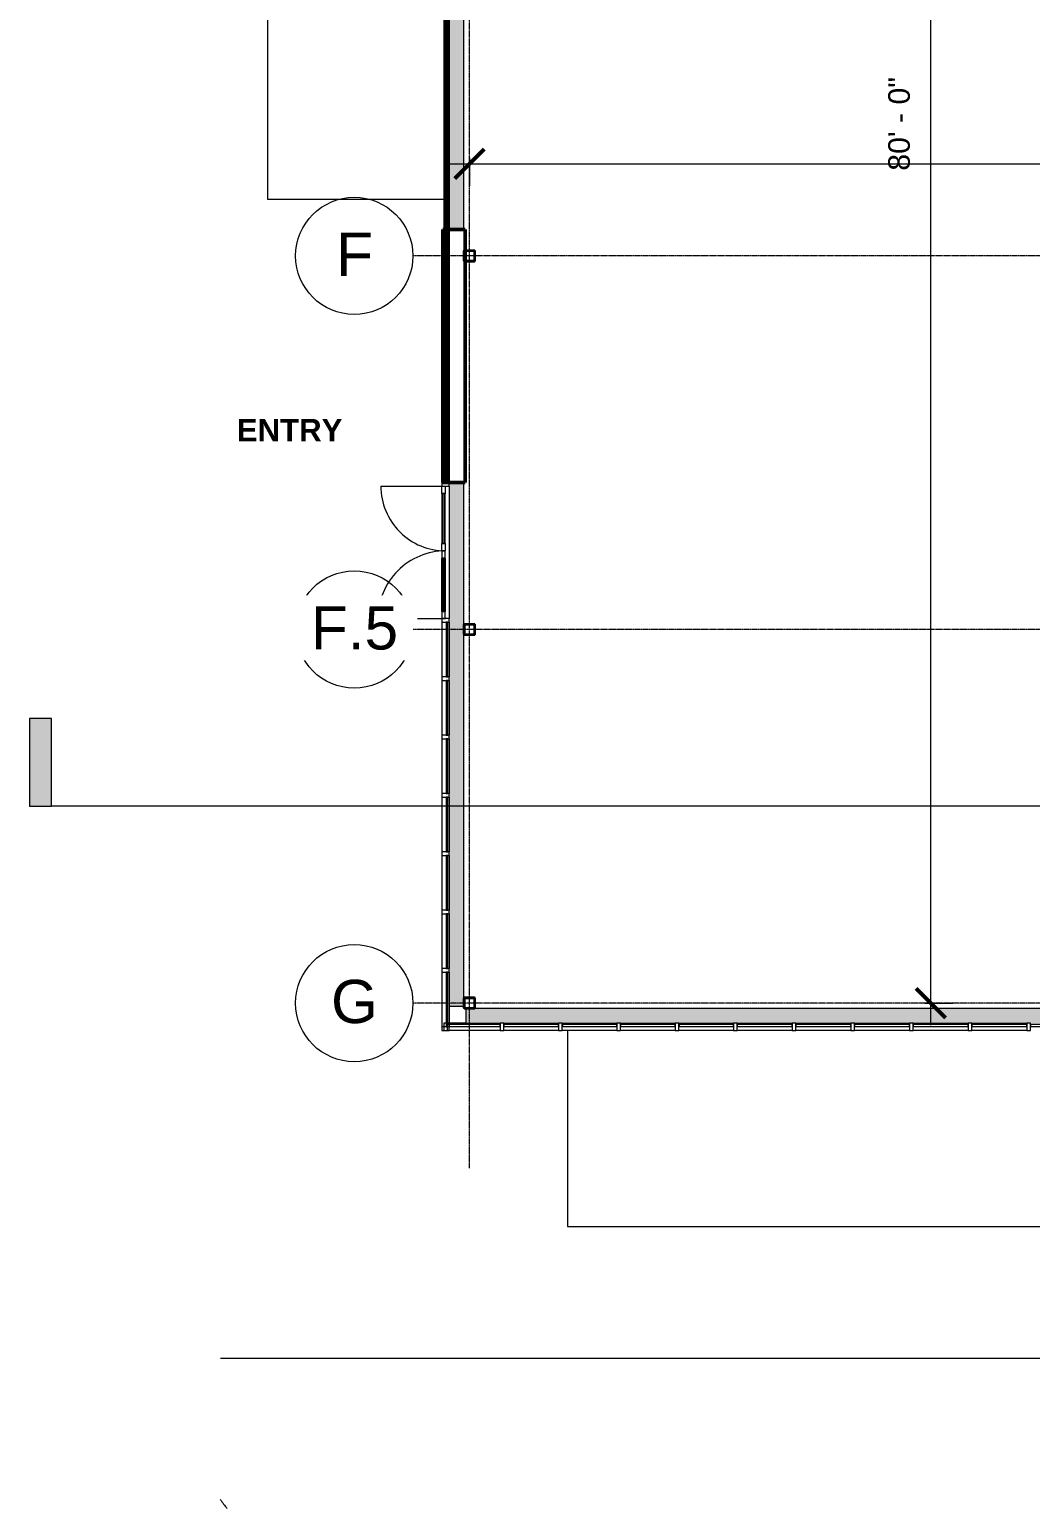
# Model space of a CAD drawing. Header units: inches. Extents: x 21836 to 26424, y -23174 to -20350.
# Drawn here: x 21836 to 22383, y -23034 to -22226 of the extents above; entities that cross this region are included whole.
import ezdxf

# ---------------------------------------------------------------- set-up
doc = ezdxf.new("R2010")
doc.units = ezdxf.units.IN
doc.header["$MEASUREMENT"] = 0
doc.linetypes.add('Grid Line 1_2_', pattern=[0.875, 0.5, -0.125, 0.125, -0.125])
for name, color, linetype, lineweight in [('A-ANNO-DIMS', 211, 'Continuous', 9), ('A-ANNO-DIMS-128', 211, 'Continuous', 9), ('A-DETL', 90, 'Continuous', 9), ('A-DOOR', 31, 'Continuous', 13), ('A-GLAZ-CURT', 52, 'Continuous', 9), ('A-GLAZ-CWMG', 51, 'Continuous', 9), ('A-WALL', 113, 'Continuous', 13), ('A-WALL-PATT', 111, 'Continuous', 50), ('C-BLDG-PADS', 91, 'Continuous', 9), ('C-TOPO', 7, 'Continuous', 9), ('G-ANNO-SYMB', 111, 'Continuous', 9), ('G-ANNO-TEXT', 231, 'Continuous', 9), ('L-SITE-WALL', 31, 'Continuous', 13), ('S-BEAM', 12, 'Continuous', 9), ('S-COLS', 52, 'Continuous', 9), ('S-GRID', 1, 'Continuous', 9), ('S-GRID-IDEN', 1, 'Continuous', 9)]:
    doc.layers.add(name, color=color, linetype=linetype, lineweight=lineweight)
doc.styles.add('Arial', font='arial.ttf', dxfattribs={"height": 23.60479})
doc.styles.add('Arial_1', font='arial.ttf', dxfattribs={"height": 11.802395})
doc.styles.add('Arial_B', font='arialbd.ttf', dxfattribs={"height": 12.177074})
doc.dimstyles.new('Linear_-_3_32__Arial_1', dxfattribs={"dimscale": 12, "dimtxt": 12, "dimasz": 1.333333, "dimexe": 1, "dimexo": 0.666667, "dimgap": 0.666667, "dimtad": 1, "dimdec": 0, "dimzin": 1, "dimdsep": 46, "dimlunit": 4, "dimtxsty": 'Arial_1', "dimblk1": 'OBLIQUE', "dimblk2": 'OBLIQUE', "dimsah": 1, "dimcen": 0.09, "dimdle": 1, "dimazin": 0, "dimtfac": 1, "dimtdec": 4, "dimtix": 1, "dimtmove": 0, "dimatfit": 3, "dimfxl": 1, "dimtvp": 1, "dimtfill": 1, "dimfrac": 2, "dimtolj": 1, "dimtzin": 0, "dimarcsym": 2})

# ---------------------------------------------------------------- blocks, each defined once
blk = doc.blocks.new('Girt_C - 8_D-707912-First Floor Plan')
at = {"layer": 'S-BEAM'}
h = blk.add_hatch(color=256, dxfattribs=at)
h.paths.add_polyline_path([(24526.39, -22761.24), (24533.16, -22761.24), (24533.16, -22761.05), (24526.39, -22761.08), (24526.39, -22761.15)], flags=0)
h.paths.add_polyline_path([(24221.27, -22761.24), (24232.39, -22761.24), (24232.39, -22761.05), (23470.39, -22761.11), (23470.39, -22761.24), (24152.15, -22761.24)], flags=0)
h.paths.add_polyline_path([(22424.25, -22761.24), (22453.2, -22761.23), (22453.2, -22761.05), (22074.52, -22761.08), (22074.52, -22761.24), (22355.13, -22761.24)], flags=0)
h = blk.add_hatch(color=256, dxfattribs=at)
h.paths.add_polyline_path([(24533.16, -22768.87), (24533.16, -22761.24), (24526.39, -22761.24), (24526.39, -22768.87)], flags=0)
h.paths.add_polyline_path([(24232.39, -22768.87), (24232.39, -22761.24), (23470.39, -22761.24), (23470.39, -22768.87), (24221.27, -22768.87)], flags=0)
h.paths.add_polyline_path([(22424.25, -22768.87), (22453.2, -22768.87), (22453.2, -22761.24), (22074.52, -22761.24), (22074.52, -22768.87), (22355.13, -22768.87)], flags=0)
h = blk.add_hatch(color=256, dxfattribs=at)
h.paths.add_polyline_path([(24526.39, -22769.05), (24533.16, -22769.03), (24533.16, -22768.87), (24526.39, -22768.87), (24526.39, -22769.03)], flags=0)
h.paths.add_polyline_path([(24221.27, -22769.05), (24232.39, -22769.03), (24232.39, -22768.87), (23470.39, -22768.91), (23470.39, -22769.05), (24152.15, -22769.05)], flags=0)
h.paths.add_polyline_path([(22451.2, -22769.05), (22453.2, -22769.02), (22453.2, -22768.87), (22074.52, -22768.87), (22074.52, -22769.05), (22424.25, -22769.05)], flags=0)
for p, q in [((22074.52, -22761.24), (22074.52, -22761.05)), ((22074.52, -22768.87), (22074.52, -22761.24)), ((22433.86, -22761.05), (22078.92, -22761.05)), ((22074.52, -22769.05), (22074.52, -22768.87)), ((22074.52, -22769.05), (22093.24, -22769.05)), ((22095.24, -22769.05), (22125.08, -22769.05)), ((22127.08, -22769.05), (22156.93, -22769.05)), ((22158.93, -22769.05), (22188.77, -22769.05)), ((22190.77, -22769.05), (22220.62, -22769.05)), ((22222.62, -22769.05), (22252.62, -22769.05)), ((22254.62, -22769.05), (22284.62, -22769.05)), ((22286.62, -22769.05), (22316.62, -22769.05)), ((22318.62, -22769.05), (22348.62, -22769.05)), ((22350.62, -22769.05), (22380.62, -22769.05))]:
    blk.add_line(p, q, dxfattribs=at)
blk = doc.blocks.new('Girt_C - 8_D-707915-First Floor Plan')
at = {"layer": 'S-BEAM'}
h = blk.add_hatch(color=256, dxfattribs=at)
h.paths.add_polyline_path([(22065.48, -22759.93), (22065.58, -22759.93), (22065.58, -22473.75), (22065.39, -22473.75), (22065.42, -22759.93)], flags=0)
h.paths.add_polyline_path([(22065.58, -22335.55), (22065.52, -22063.05), (22065.39, -22063.05), (22065.43, -22335.55), (22065.51, -22335.55)], flags=0)
h.paths.add_polyline_path([(22065.58, -21226.05), (22065.58, -21159.55), (22065.39, -21159.55), (22065.42, -21226.05), (22065.57, -21226.05)], flags=0)
h = blk.add_hatch(color=256, dxfattribs=at)
h.paths.add_polyline_path([(22073.2, -22759.93), (22073.2, -22473.75), (22065.58, -22473.75), (22065.58, -22759.93)], flags=0)
h.paths.add_polyline_path([(22073.2, -22335.55), (22073.2, -21996.55), (22067.14, -21996.55), (22067.14, -21998.55), (22066.39, -21998.55), (22066.39, -22028.55), (22067.14, -22028.55), (22067.14, -22030.55), (22066.39, -22030.55), (22066.39, -22061.05), (22067.14, -22061.05), (22067.14, -22063.05), (22065.58, -22063.05), (22065.58, -22335.55)], flags=0)
h.paths.add_polyline_path([(22073.2, -21226.05), (22073.2, -21159.55), (22065.58, -21159.55), (22065.58, -21226.05)], flags=0)
h = blk.add_hatch(color=256, dxfattribs=at)
h.paths.add_polyline_path([(22073.3, -22759.93), (22073.39, -22759.93), (22073.37, -22473.75), (22073.2, -22473.75), (22073.2, -22759.93)], flags=0)
h.paths.add_polyline_path([(22073.2, -22335.55), (22073.39, -22335.55), (22073.37, -21996.55), (22073.2, -21996.55), (22073.2, -22259.24)], flags=0)
h.paths.add_polyline_path([(22073.29, -21226.05), (22073.39, -21226.05), (22073.36, -21159.55), (22073.2, -21159.55), (22073.2, -21226.05)], flags=0)
for p, q in [((22065.39, -22063.05), (22065.39, -22335.55)), ((22073.39, -22335.55), (22073.39, -22112.59)), ((22065.39, -22475.75), (22065.39, -22548.13)), ((22073.39, -22551.52), (22073.39, -22473.75)), ((22065.39, -22550.13), (22065.39, -22579.98)), ((22073.39, -22755.52), (22073.39, -22556.59)), ((22065.39, -22581.98), (22065.39, -22611.82)), ((22065.39, -22613.82), (22065.39, -22643.67)), ((22065.39, -22645.67), (22065.39, -22675.51)), ((22065.39, -22677.51), (22065.39, -22707.36)), ((22065.39, -22709.36), (22065.39, -22739.21)), ((22065.39, -22741.21), (22065.39, -22759.93)), ((22065.58, -22759.93), (22065.39, -22759.93)), ((22073.2, -22759.93), (22065.58, -22759.93)), ((22073.39, -22759.93), (22073.2, -22759.93))]:
    blk.add_line(p, q, dxfattribs=at)
blk = doc.blocks.new('HSS-Hollow Structural Section-Column - HSS6X6X1_4-V13-First Floor Plan')
at = {"layer": 'S-COLS'}
h = blk.add_hatch(dxfattribs=at)
h.set_pattern_fill('FP_12', color=256, style=0, pattern_type=2)
h.set_pattern_definition([(225, (22076.39, -22758.053), (12.671354, -12.671354), []), (225, (22076.39, -22777.253), (12.671354, -12.671354), [])])
h.paths.add_polyline_path([(-2.28, 3), (-2.53, 3), (-2.86, 2.86), (-3, 2.53), (-3, -2.53), (-2.86, -2.86), (-2.53, -3), (2.53, -3), (2.86, -2.86), (3, -2.53), (3, 2.53), (2.86, 2.86), (2.53, 3)], flags=0)
h.paths.add_polyline_path([(-2.53, 2.77), (2.53, 2.77), (2.7, 2.7), (2.77, 2.53), (2.77, -2.53), (2.7, -2.7), (2.53, -2.77), (-2.53, -2.77), (-2.7, -2.7), (-2.77, -2.53), (-2.77, 2.53), (-2.7, 2.7)], flags=0)
at = {"layer": 'S-COLS', "lineweight": 30}
for p, q in [((-3, 2.53), (-3, -2.53)), ((-2.77, -2.53), (-2.77, 2.53)), ((2.53, 3), (-2.53, 3)), ((-2.53, 2.77), (2.53, 2.77)), ((2.77, 2.53), (2.77, -2.53)), ((3, -2.53), (3, 2.53)), ((2.53, -2.77), (-2.53, -2.77)), ((-2.53, -3), (2.53, -3))]:
    blk.add_line(p, q, dxfattribs=at)
for centre, radius, start, end in [((-2.53, 2.53), 0.466, 90, 180), ((-2.53, 2.53), 0.233, 90, 180), ((2.53, 2.53), 0.466, 360, 90), ((2.53, 2.53), 0.233, 0, 90), ((-2.53, -2.53), 0.466, 180, 270), ((-2.53, -2.53), 0.233, 180, 270), ((2.53, -2.53), 0.466, 270, 360), ((2.53, -2.53), 0.233, 270, 360)]:
    blk.add_arc(centre, radius, start, end, dxfattribs=at)
blk = doc.blocks.new('System Panel - Glazed-608302-First Floor Plan')
at = {"layer": 'A-GLAZ-CURT', "lineweight": 13}
for p, q in [((14.92, -0.25), (-14.92, -0.25)), ((-14.92, -0.25), (-14.92, -1.25)), ((-14.92, -1.25), (14.92, -1.25)), ((14.92, -1.25), (14.92, -0.25))]:
    blk.add_line(p, q, dxfattribs=at)
at = {"layer": 'A-GLAZ-CURT'}
for p, q in [((-14.92, -1.25), (-14.92, -1)), ((-14.92, -1.25), (-14.67, -1.25)), ((-14.67, -1.25), (-13.67, -1.25)), ((-13.67, -1.25), (14.92, -1.25)), ((14.92, -0.25), (-12.92, -0.25)), ((14.92, -0.25), (14.92, -1.25))]:
    blk.add_line(p, q, dxfattribs=at)
blk = doc.blocks.new('Rectangular Mullion - Rectangular Mullion 1-592303-First Floor Plan')
at = {"layer": 'A-GLAZ-CWMG', "lineweight": 20}
for p, q in [((-1, 2), (1, 2)), ((-1, -2), (-1, 2)), ((1, 2), (1, -2)), ((1, -2), (-1, -2))]:
    blk.add_line(p, q, dxfattribs=at)
blk = doc.blocks.new('Rectangular Mullion - Rectangular Mullion 1-683500-First Floor Plan')
at = {"layer": 'A-GLAZ-CWMG', "lineweight": 20}
for p, q in [((-2, 2), (0, 2)), ((-2, -2), (-2, 2)), ((0, 2), (0, -2)), ((0, -2), (-2, -2))]:
    blk.add_line(p, q, dxfattribs=at)
blk = doc.blocks.new('System Panel - Glazed-V15-First Floor Plan')
at = {"layer": 'A-GLAZ-CURT', "lineweight": 13}
for p, q in [((14.92, -0.25), (-14.92, -0.25)), ((-14.92, -0.25), (-14.92, -1.25)), ((-14.92, -1.25), (14.92, -1.25)), ((14.92, -1.25), (14.92, -0.25))]:
    blk.add_line(p, q, dxfattribs=at)
at = {"layer": 'A-GLAZ-CURT'}
for p, q in [((-14.92, -1.25), (-14.92, -0.25)), ((14.92, -0.25), (-14.92, -0.25)), ((-14.92, -1.25), (14.92, -1.25)), ((14.92, -0.25), (14.92, -1.25))]:
    blk.add_line(p, q, dxfattribs=at)
blk = doc.blocks.new('Rectangular Mullion - Rectangular Mullion 1-598805-First Floor Plan')
at = {"layer": 'A-GLAZ-CWMG'}
blk.add_line((22061.39, -22709.36), (22061.39, -22739.21), dxfattribs=at)
blk = doc.blocks.new('Rectangular Mullion - Rectangular Mullion 1-598806-First Floor Plan')
at = {"layer": 'A-GLAZ-CWMG'}
blk.add_line((22061.39, -22550.13), (22061.39, -22579.98), dxfattribs=at)
blk = doc.blocks.new('Door_Single_Storefront - one-598744-First Floor Plan')
at = {"layer": 'A-DOOR'}
for p, q in [((-18.5, 37), (-18.5, 0)), ((-14.5, 2), (-18.5, 2)), ((-18.5, 0.25), (-14.5, 0.25)), ((-14.5, 0.25), (-14.5, 2)), ((-14.5, 2), (14.5, 2)), ((14.5, 1.5), (-14.5, 1.5)), ((-14.5, 1.5), (-14.5, 0.75)), ((-14.5, 0.75), (14.5, 0.75)), ((14.5, 0.25), (-14.5, 0.25)), ((18.5, 2), (14.5, 2)), ((14.5, 2), (14.5, 0.25)), ((14.5, 0.75), (14.5, 1.5)), ((14.5, 0.25), (18.5, 0.25)), ((18.5, 0.25), (18.5, 2))]:
    blk.add_line(p, q, dxfattribs=at)
blk.add_arc((-18.5, 0), 37, 360, 90, dxfattribs=at)
blk = doc.blocks.new('Door_Single_Storefront - one-683501-First Floor Plan')
at = {"layer": 'A-DOOR'}
for p, q in [((-17.69, -35.38), (-17.69, 0)), ((-17.69, -0.25), (-13.69, -0.25)), ((-13.69, -2), (-17.69, -2)), ((-13.69, -0.25), (-13.69, -2)), ((13.69, -0.25), (-13.69, -0.25)), ((-13.69, -1.5), (-13.69, -0.75)), ((-13.69, -0.75), (13.69, -0.75)), ((13.69, -1.5), (-13.69, -1.5)), ((-13.69, -2), (13.69, -2)), ((13.69, -2), (13.69, -0.25)), ((13.69, -0.25), (17.69, -0.25)), ((13.69, -0.75), (13.69, -1.5)), ((17.69, -2), (13.69, -2)), ((17.69, -0.25), (17.69, -2))]:
    blk.add_line(p, q, dxfattribs=at)
blk.add_arc((-17.69, 0), 35.38, 270, 0, dxfattribs=at)
blk = doc.blocks.new('Rectangular Mullion - Rectangular Mullion 1-V16-First Floor Plan')
at = {"layer": 'A-GLAZ-CWMG'}
for p, q in [((22061.39, -22741.21), (22061.39, -22771.05)), ((22065.39, -22759.93), (22065.39, -22769.8)), ((22065.39, -22769.8), (22065.39, -22770.8)), ((22065.39, -22770.8), (22065.39, -22771.05))]:
    blk.add_line(p, q, dxfattribs=at)
blk = doc.blocks.new('System Panel - Glazed-685507-First Floor Plan')
at = {"layer": 'A-GLAZ-CURT', "lineweight": 13}
for p, q in [((14.42, 1.25), (-14.42, 1.25)), ((-14.42, 1.25), (-14.42, 0.25)), ((-14.42, 0.25), (14.42, 0.25)), ((14.42, 0.25), (14.42, 1.25))]:
    blk.add_line(p, q, dxfattribs=at)
at = {"layer": 'A-GLAZ-CURT'}
for p, q in [((-14.42, 0.25), (-14.42, 1.25)), ((-14.17, 1.25), (-14.42, 1.25)), ((-14.42, 0.25), (-14.17, 0.25)), ((14.42, 1.25), (-14.17, 1.25)), ((-14.17, 0.25), (14.42, 0.25)), ((14.42, 1.25), (14.42, 0.25))]:
    blk.add_line(p, q, dxfattribs=at)
blk = doc.blocks.new('System Panel - Glazed-V38-First Floor Plan')
at = {"layer": 'A-GLAZ-CURT', "lineweight": 13}
for p, q in [((14.92, 1.25), (-14.92, 1.25)), ((-14.92, 1.25), (-14.92, 0.25)), ((-14.92, 0.25), (14.92, 0.25)), ((14.92, 0.25), (14.92, 1.25))]:
    blk.add_line(p, q, dxfattribs=at)
at = {"layer": 'A-GLAZ-CURT'}
for p, q in [((-14.92, 0.25), (-14.92, 1.25)), ((14.92, 1.25), (-14.92, 1.25)), ((-14.92, 0.25), (14.92, 0.25)), ((14.92, 1.25), (14.92, 0.25))]:
    blk.add_line(p, q, dxfattribs=at)
blk = doc.blocks.new('Rectangular Mullion - Rectangular Mullion 1-677147-First Floor Plan')
at = {"layer": 'A-GLAZ-CWMG', "lineweight": 20}
for p, q in [((-1, 2), (1, 2)), ((-1, -2), (-1, 2)), ((1, 2), (1, -2)), ((1, -2), (-1, -2))]:
    blk.add_line(p, q, dxfattribs=at)
blk = doc.blocks.new('Rectangular Mullion - Rectangular Mullion 1-683952-First Floor Plan')
at = {"layer": 'A-GLAZ-CWMG'}
for p, q in [((22064.64, -22769.05), (22064.39, -22769.05)), ((22074.52, -22769.05), (22064.64, -22769.05)), ((22093.24, -22773.05), (22065.39, -22773.05))]:
    blk.add_line(p, q, dxfattribs=at)
blk = doc.blocks.new('Rectangular Mullion - Rectangular Mullion 1-V39-First Floor Plan')
at = {"layer": 'A-GLAZ-CWMG'}
blk.add_line((26279.39, -22709.36), (26279.39, -22739.21), dxfattribs=at)
blk = doc.blocks.new('System Panel - Glazed-687226-First Floor Plan')
at = {"layer": 'A-GLAZ-CURT', "lineweight": 13}
for p, q in [((15, 1.25), (-15, 1.25)), ((-15, 1.25), (-15, 0.25)), ((-15, 0.25), (15, 0.25)), ((15, 0.25), (15, 1.25))]:
    blk.add_line(p, q, dxfattribs=at)
at = {"layer": 'A-GLAZ-CURT'}
for p, q in [((-15, 0.25), (-15, 1.25)), ((15, 1.25), (-15, 1.25)), ((-15, 0.25), (15, 0.25)), ((15, 1.25), (15, 0.25))]:
    blk.add_line(p, q, dxfattribs=at)
blk = doc.blocks.new('Rectangular Mullion - Rectangular Mullion 1-687221-First Floor Plan')
at = {"layer": 'A-GLAZ-CWMG'}
blk.add_line((22252.62, -22773.05), (22222.62, -22773.05), dxfattribs=at)
blk = doc.blocks.new('Rectangular Mullion - Rectangular Mullion 1-685512-First Floor Plan')
at = {"layer": 'A-GLAZ-CWMG', "lineweight": 20}
for p, q in [((0, 2), (-2, 2)), ((-2, 2), (-2, -2)), ((0, -2), (0, 2)), ((-2, -2), (0, -2))]:
    blk.add_line(p, q, dxfattribs=at)
blk = doc.blocks.new('Rectangular Mullion - Rectangular Mullion 1-687230-First Floor Plan')
at = {"layer": 'A-GLAZ-CWMG'}
blk.add_line((22284.62, -22773.05), (22254.62, -22773.05), dxfattribs=at)
blk = doc.blocks.new('Rectangular Mullion - Rectangular Mullion 1-687225-First Floor Plan')
at = {"layer": 'A-GLAZ-CWMG', "lineweight": 20}
for p, q in [((-1, 2), (1, 2)), ((-1, -2), (-1, 2)), ((1, 2), (1, -2)), ((1, -2), (-1, -2))]:
    blk.add_line(p, q, dxfattribs=at)
blk = doc.blocks.new('Basic Wall _ arcoPlus - 547 - ___-687784-First Floor Plan')
at = {"layer": 'A-WALL'}
for p, q in [((22062.98, -22063.05), (22062.91, -22063.05)), ((22062.91, -22063.05), (22063.04, -22063.05)), ((22062.91, -22063.05), (22062.91, -22335.55)), ((22062.91, -22063.05), (22062.91, -22335.55)), ((22063.04, -22063.05), (22062.98, -22063.05)), ((22063.04, -22063.05), (22062.98, -22063.05)), ((22062.98, -22063.05), (22063.04, -22063.05)), ((22062.98, -22063.05), (22062.98, -22335.55)), ((22062.98, -22063.05), (22062.98, -22335.55)), ((22063.1, -22063.05), (22063.04, -22063.05)), ((22063.04, -22063.05), (22063.1, -22063.05)), ((22063.04, -22063.05), (22063.04, -22335.55)), ((22063.04, -22063.05), (22063.04, -22335.55)), ((22064.68, -22063.05), (22063.14, -22063.05)), ((22063.14, -22063.05), (22064.68, -22063.05)), ((22064.98, -22063.05), (22064.69, -22063.05)), ((22064.69, -22063.05), (22064.98, -22063.05)), ((22064.69, -22063.05), (22064.69, -22335.55)), ((22064.69, -22063.05), (22064.69, -22335.55)), ((22064.98, -22063.05), (22064.75, -22063.05)), ((22064.75, -22063.05), (22064.75, -22335.55)), ((22064.75, -22063.05), (22064.75, -22335.55)), ((22065.04, -22063.05), (22064.98, -22063.05)), ((22064.98, -22063.05), (22064.98, -22335.55)), ((22064.98, -22063.05), (22064.98, -22335.55)), ((22065.04, -22063.05), (22065.04, -22335.55)), ((22065.04, -22335.55), (22065.04, -22063.05))]:
    blk.add_line(p, q, dxfattribs=at)
blk = doc.blocks.new('HSS-Hollow Structural Section-Column - HSS6X6X1_4-V48-First Floor Plan')
at = {"layer": 'S-COLS'}
h = blk.add_hatch(dxfattribs=at)
h.set_pattern_fill('FP_14', color=256, style=0, pattern_type=2)
h.set_pattern_definition([(225, (22076.39, -22554.053), (12.671354, -12.671354), []), (225, (22076.39, -22573.253), (12.671354, -12.671354), [])])
h.paths.add_polyline_path([(-2.28, 3), (-2.53, 3), (-2.86, 2.86), (-3, 2.53), (-3, -2.53), (-2.86, -2.86), (-2.53, -3), (2.53, -3), (2.86, -2.86), (3, -2.53), (3, 2.53), (2.86, 2.86), (2.53, 3)], flags=0)
h.paths.add_polyline_path([(-2.53, 2.77), (2.53, 2.77), (2.7, 2.7), (2.77, 2.53), (2.77, -2.53), (2.7, -2.7), (2.53, -2.77), (-2.53, -2.77), (-2.7, -2.7), (-2.77, -2.53), (-2.77, 2.53), (-2.7, 2.7)], flags=0)
at = {"layer": 'S-COLS', "lineweight": 30}
for p, q in [((-3, 2.53), (-3, -2.53)), ((-2.77, -2.53), (-2.77, 2.53)), ((2.53, 3), (-2.53, 3)), ((-2.53, 2.77), (2.53, 2.77)), ((2.77, 2.53), (2.77, -2.53)), ((3, -2.53), (3, 2.53)), ((2.53, -2.77), (-2.53, -2.77)), ((-2.53, -3), (2.53, -3))]:
    blk.add_line(p, q, dxfattribs=at)
for centre, radius, start, end in [((-2.53, 2.53), 0.466, 90, 180), ((-2.53, 2.53), 0.233, 90, 180), ((2.53, 2.53), 0.466, 360, 90), ((2.53, 2.53), 0.233, 0, 90), ((-2.53, -2.53), 0.466, 180, 270), ((-2.53, -2.53), 0.233, 180, 270), ((2.53, -2.53), 0.466, 270, 360), ((2.53, -2.53), 0.233, 270, 360)]:
    blk.add_arc(centre, radius, start, end, dxfattribs=at)
blk = doc.blocks.new('Grid - Grid Head - Circle-14747-First Floor Plan')
at = {"layer": 'S-GRID-IDEN'}
blk.add_circle((0, 0), 0.25, dxfattribs=at)
blk = doc.blocks.new('Section - 3_32_ x 3_8_-18514-First Floor Plan')
at = {"layer": 'G-ANNO-SYMB'}
blk.add_hatch(color=256, dxfattribs=at).paths.add_polyline_path([(0, 0.375), (0, 0), (-0.09375, 0), (-0.09375, 0.375)], flags=0)
for p, q in [((0, 0.375), (-0.09375, 0.375)), ((-0.09375, 0.375), (-0.09375, 0)), ((0, 0), (0, 0.375)), ((-0.09375, 0), (0, 0))]:
    blk.add_line(p, q, dxfattribs=at)
blk = doc.blocks.new('DIMBLOCK14-First Floor Plan')
at = {"layer": 'A-ANNO-DIMS-128', "lineweight": 50}
for p, q in [((22328.3, -21798.05), (22320.3, -21790.05)), ((22328.3, -21798.05), (22336.3, -21806.05)), ((22328.3, -22758.05), (22320.3, -22750.05)), ((22328.3, -22758.05), (22336.3, -22766.05))]:
    blk.add_line(p, q, dxfattribs=at)
at = {"layer": 'A-ANNO-DIMS-128'}
for p, q in [((22328.3, -22770.05), (22328.3, -21786.05)), ((22324.98, -21798.05), (22340.3, -21798.05)), ((22328.3, -21798.05), (22324.98, -21798.05)), ((22324.98, -22758.05), (22340.3, -22758.05)), ((22328.3, -22758.05), (22324.98, -22758.05))]:
    blk.add_line(p, q, dxfattribs=at)
at = {"layer": 'A-ANNO-DIMS-128', "color": 0, "insert": (22304.99, -22303.53), "char_height": 11.802, "width": 61.1446, "attachment_point": 1, "rotation": 90, "line_spacing_factor": 0.938532, "style": 'Arial_1', "bg_fill": 3, "box_fill_scale": 1.25, "bg_fill_color": 0, "bg_fill_transparency": 0}
blk.add_mtext('80\' - 0"', dxfattribs=at)
blk = doc.blocks.new('_Oblique')
at = {"color": 0, "linetype": 'ByBlock', "lineweight": -2}
blk.add_line((-0.5, -0.5), (0.5, 0.5), dxfattribs=at)
blk = doc.blocks.new('DIMBLOCK15-First Floor Plan')
at = {"layer": 'A-ANNO-DIMS-128', "lineweight": 50}
for p, q in [((22076.39, -22299.78), (22084.39, -22291.78)), ((22787.52, -22299.78), (22795.52, -22291.78)), ((22076.39, -22299.78), (22068.39, -22307.78)), ((22787.52, -22299.78), (22779.52, -22307.78))]:
    blk.add_line(p, q, dxfattribs=at)
at = {"layer": 'A-ANNO-DIMS-128'}
for p, q in [((22787.52, -22355.99), (22787.52, -22287.78)), ((22064.39, -22299.78), (22787.52, -22299.78)), ((22076.39, -22296.46), (22076.39, -22311.78)), ((22076.39, -22299.78), (22076.39, -22296.46)), ((22787.52, -22299.78), (22787.52, -22355.99))]:
    blk.add_line(p, q, dxfattribs=at)
at = {"layer": 'A-ANNO-DIMS-128', "color": 0, "insert": (22406.48, -22276.47), "char_height": 11.802, "width": 61.1446, "attachment_point": 1, "line_spacing_factor": 0.938532, "style": 'Arial_1', "bg_fill": 3, "box_fill_scale": 1.25, "bg_fill_color": 0, "bg_fill_transparency": 0}
blk.add_mtext('59\' - 3"', dxfattribs=at)

msp = doc.modelspace()

# ---------------------------------------------------------------- hatches: boundary and pattern name
at = {"layer": 'A-WALL-PATT', "lineweight": 9}
h = msp.add_hatch(dxfattribs=at)
h.set_pattern_fill('FP_10', color=256, style=0, pattern_type=2)
h.set_pattern_definition([(0, (0, 0), (0, 16), []), (90, (0, 0), (-16, 1e-15), [])])
h.paths.add_polyline_path([(22064.64, -22473.75), (22064.64, -22335.55), (22063.64, -22335.55), (22063.64, -22473.75)], flags=0)
at = {"layer": 'C-BLDG-PADS'}
h = msp.add_hatch(color=256, dxfattribs=at)
h.paths.add_polyline_path([(24705.08, -22771.53), (24978.89, -22771.53), (24978.89, -22771.47), (24661.39, -22771.47), (24661.39, -22771.53)], flags=0)
h.paths.add_polyline_path([(24013.92, -22771.53), (24232.39, -22771.53), (24232.39, -22771.47), (23989.39, -22771.47), (23989.39, -22771.53)], flags=0)
h.paths.add_polyline_path([(23570.58, -22771.53), (23921.39, -22771.53), (23921.39, -22771.47), (23502.39, -22771.47), (23502.39, -22771.53)], flags=0)
h.paths.add_polyline_path([(24819.51, -22771.4), (24978.89, -22771.4), (24978.89, -22771.34), (24661.39, -22771.34), (24661.39, -22771.4), (24774.2, -22771.4)], flags=0)
h.paths.add_polyline_path([(23712.72, -22771.4), (23921.39, -22771.4), (23921.39, -22771.34), (23502.39, -22771.34), (23502.39, -22771.4), (23599.22, -22771.4)], flags=0)
h.paths.add_polyline_path([(24111.37, -22771.4), (24232.39, -22771.4), (24232.39, -22771.34), (23989.39, -22771.34), (23989.39, -22771.4), (24013.92, -22771.4)], flags=0)
h.paths.add_polyline_path([(24843.31, -22769.46), (24978.89, -22769.46), (24978.89, -22769.4), (24661.39, -22769.4), (24661.39, -22769.46), (24774.2, -22769.46)], flags=0)
h.paths.add_polyline_path([(23989.39, -22769.46), (24232.39, -22769.46), (24232.39, -22769.4), (23989.39, -22769.4)], flags=0)
h.paths.add_polyline_path([(23502.39, -22769.46), (23921.39, -22769.46), (23921.39, -22769.4), (23502.39, -22769.4)], flags=0)
h.paths.add_polyline_path([(25993, -22339.05), (25994.58, -22339.05), (25994.58, -22337.37), (25993.57, -22337.37), (25993.57, -22335.55), (25993, -22335.55), (25993, -22338.31)], flags=0)
h.paths.add_polyline_path([(22065.04, -22335.55), (22065.04, -22063.05), (22064.98, -22063.05), (22064.98, -22335.55)], flags=0)
h.paths.add_polyline_path([(22063.1, -22335.55), (22063.1, -22063.05), (22063.04, -22063.05), (22063.04, -22335.55), (22063.1, -22335.55)], flags=0)
h.paths.add_polyline_path([(22062.91, -22335.55), (22062.98, -22335.55), (22062.98, -22063.05), (22062.91, -22063.05), (22062.91, -22259.24)], flags=0)
h.paths.add_polyline_path([(25992.7, -22335.55), (25992.7, -22110.05), (25992.64, -22110.05), (25992.64, -22335.55)], flags=0)
h.paths.add_polyline_path([(25965.89, -21131.8), (25983.77, -21131.8), (25983.77, -21131.74), (25856, -21131.74), (25856, -21131.8)], flags=0)
h.paths.add_polyline_path([(24064.66, -21131.8), (24064.66, -21131.74), (23952.39, -21131.74), (23952.39, -21131.8)], flags=0)
h.paths.add_polyline_path([(22838.95, -21131.8), (22938.26, -21131.8), (22938.26, -21131.74), (22792.15, -21131.74), (22792.15, -21131.8), (22805.76, -21131.8)], flags=0)
h.paths.add_polyline_path([(22800.63, -21129.86), (22800.63, -21129.8), (22792.15, -21129.85), (22792.15, -21129.86)], flags=0)
h.paths.add_polyline_path([(22800.63, -21129.74), (22800.63, -21129.68), (22792.15, -21129.68), (22792.15, -21129.74)], flags=0)
h = msp.add_hatch(color=256, dxfattribs=at)
h.paths.add_polyline_path([(24973.8, -22771.47), (24978.89, -22771.47), (24978.89, -22771.4), (24661.39, -22771.4), (24661.39, -22771.47), (24843.31, -22771.47)], flags=0)
h.paths.add_polyline_path([(24013.92, -22771.47), (24232.39, -22771.47), (24232.39, -22771.4), (23989.39, -22771.4), (23989.39, -22771.47)], flags=0)
h.paths.add_polyline_path([(23921.39, -22771.47), (23921.39, -22771.4), (23502.39, -22771.4), (23502.39, -22771.47), (23875.69, -22771.47)], flags=0)
h.paths.add_polyline_path([(24978.89, -22771.34), (24978.89, -22769.77), (24661.39, -22769.77), (24661.39, -22771.34), (24973.89, -22771.34)], flags=0)
h.paths.add_polyline_path([(24152.15, -22771.34), (24232.39, -22771.34), (24232.39, -22769.77), (23989.39, -22769.77), (23989.39, -22771.34), (24013.92, -22771.34)], flags=0)
h.paths.add_polyline_path([(23562.97, -22771.34), (23921.39, -22771.34), (23921.39, -22769.77), (23502.39, -22769.8), (23502.39, -22771.34)], flags=0)
h.paths.add_polyline_path([(24973.87, -22769.76), (24978.89, -22769.76), (24978.89, -22769.46), (24661.39, -22769.46), (24661.39, -22769.76), (24843.31, -22769.76)], flags=0)
h.paths.add_polyline_path([(23515.21, -22769.76), (23921.39, -22769.76), (23921.39, -22769.46), (23502.39, -22769.46), (23502.39, -22769.76)], flags=0)
h.paths.add_polyline_path([(24013.92, -22769.76), (24232.39, -22769.76), (24232.39, -22769.46), (23989.39, -22769.46), (23989.39, -22769.76)], flags=0)
h.paths.add_polyline_path([(22062.98, -22335.55), (22063.04, -22335.55), (22063.04, -22063.05), (22062.98, -22063.05), (22062.98, -22259.24)], flags=0)
h.paths.add_polyline_path([(22064.64, -22335.55), (22064.68, -22335.55), (22064.64, -22063.05), (22063.1, -22063.05), (22063.1, -22335.55), (22063.64, -22335.55)], flags=0)
h.paths.add_polyline_path([(22064.69, -22335.55), (22064.98, -22335.55), (22064.98, -22063.05), (22064.69, -22063.05), (22064.69, -22259.24)], flags=0)
h.paths.add_polyline_path([(25992.99, -22335.55), (25992.99, -22110.05), (25992.7, -22110.05), (25992.7, -22335.55)], flags=0)
h.paths.add_polyline_path([(25993.57, -22335.55), (25993.57, -22110.05), (25993, -22110.05), (25993, -22335.55), (25993.14, -22335.55)], flags=0)
h.paths.add_polyline_path([(25965.89, -21131.74), (25983.77, -21131.74), (25983.77, -21131.45), (25856, -21131.45), (25856, -21131.74)], flags=0)
h.paths.add_polyline_path([(24064.66, -21131.74), (24064.66, -21131.45), (23952.39, -21131.45), (23952.39, -21131.74)], flags=0)
h.paths.add_polyline_path([(22938.26, -21131.74), (22938.26, -21131.45), (22792.15, -21131.45), (22792.15, -21131.74), (22908.06, -21131.74)], flags=0)
h.paths.add_polyline_path([(25983.77, -21131.44), (25983.77, -21131.27), (25993.57, -21131.27), (25993.57, -21129.86), (25856, -21129.86), (25856, -21131.44), (25965.89, -21131.44)], flags=0)
h.paths.add_polyline_path([(23952.39, -21131.44), (24064.66, -21131.44), (24064.66, -21129.86), (23952.39, -21129.88), (23952.39, -21131.3)], flags=0)
h.paths.add_polyline_path([(22908.06, -21131.44), (22938.26, -21131.44), (22938.26, -21129.86), (22792.15, -21129.86), (22792.15, -21131.44), (22838.95, -21131.44)], flags=0)
h.paths.add_polyline_path([(22792.15, -21129.8), (22800.63, -21129.75), (22800.63, -21129.74), (22792.15, -21129.74)], flags=0)
at = {"layer": 'S-COLS'}
h = msp.add_hatch(dxfattribs=at)
h.set_pattern_fill('FP_1', color=256, style=0, pattern_type=2)
h.set_pattern_definition([(45, (0, 0), (-12.671354, 12.671354), []), (45, (0, 19.2), (-12.671354, 12.671354), [])])
h.paths.add_polyline_path([(22078.92, -22353.05), (22079.25, -22352.92), (22079.39, -22352.59), (22079.39, -22347.52), (22079.25, -22347.19), (22078.92, -22347.05), (22073.86, -22347.05), (22073.53, -22347.19), (22073.39, -22347.52), (22073.39, -22352.59), (22073.53, -22352.92), (22073.86, -22353.05), (22078.67, -22353.05)], flags=0)
h.paths.add_polyline_path([(22073.86, -22352.82), (22073.69, -22352.75), (22073.62, -22352.59), (22073.62, -22347.52), (22073.69, -22347.35), (22073.86, -22347.29), (22078.92, -22347.29), (22079.09, -22347.35), (22079.16, -22347.52), (22079.16, -22352.59), (22079.09, -22352.75), (22078.92, -22352.82), (22078.67, -22352.82)], flags=0)

# ---------------------------------------------------------------- linework, layer by layer
at = {"layer": 'A-DETL'}
for p, q in [((21966.11, -20554.99), (21966.11, -22319.07)), ((21966.11, -22319.07), (22062.85, -22319.07)), ((22129.89, -22773.05), (22129.89, -22880.07)), ((22129.89, -22880.07), (24437.64, -22880.07)), ((26277.87, -22952.07), (21940.44, -22952.07))]:
    msp.add_line(p, q, dxfattribs=at)
msp.add_arc((22086.11, -22923.46), 180, 215.93839, 217.86899, dxfattribs=at)
at = {"layer": 'A-WALL', "lineweight": 50}
for p, q in [((22063.1, -22063.05), (22063.1, -22336.05)), ((22064.68, -22336.05), (22064.68, -22063.05)), ((22063.1, -22336.05), (22064.68, -22336.05))]:
    msp.add_line(p, q, dxfattribs=at)
at = {"layer": 'A-WALL'}
for p, q in [((22062.89, -22335.55), (22062.89, -22473.75)), ((22063.64, -22335.55), (22063.64, -22473.75)), ((22064.64, -22335.55), (22064.64, -22473.75)), ((22065.39, -22335.55), (22065.39, -22473.75)), ((22073.39, -22335.55), (22073.39, -22473.75))]:
    msp.add_line(p, q, dxfattribs=at)
at = {"layer": 'C-BLDG-PADS'}
msp.add_line((22062.85, -21996.55), (22062.85, -22335.55), dxfattribs=at)
at = {"layer": 'C-TOPO'}
msp.add_line((22062.85, -22335.55), (22062.85, -21996.55), dxfattribs=at)
at = {"layer": 'G-ANNO-SYMB'}
msp.add_line((26323.94, -22650.59), (21848.25, -22650.59), dxfattribs=at)
at = {"layer": 'L-SITE-WALL', "lineweight": 50}
for p, q in [((22074.02, -22335.55), (22061.89, -22335.55)), ((22061.89, -22335.55), (22061.89, -22473.75)), ((22074.02, -22473.75), (22074.02, -22335.55)), ((22061.89, -22473.75), (22074.02, -22473.75))]:
    msp.add_line(p, q, dxfattribs=at)
at = {"layer": 'S-COLS', "lineweight": 30}
for p, q in [((22073.39, -22347.52), (22073.39, -22352.59)), ((22073.62, -22352.59), (22073.62, -22347.52)), ((22078.92, -22347.05), (22073.86, -22347.05)), ((22073.86, -22347.29), (22078.92, -22347.29)), ((22079.16, -22347.52), (22079.16, -22352.59)), ((22079.39, -22352.59), (22079.39, -22347.52)), ((22078.92, -22352.82), (22073.86, -22352.82)), ((22073.86, -22353.05), (22078.92, -22353.05))]:
    msp.add_line(p, q, dxfattribs=at)
for centre, radius, start, end in [((22073.86, -22347.52), 0.466, 90, 180), ((22073.86, -22347.52), 0.233, 90, 180), ((22078.92, -22347.52), 0.466, 0, 90), ((22078.92, -22347.52), 0.233, 0, 90), ((22073.86, -22352.59), 0.466, 180, 270), ((22073.86, -22352.59), 0.233, 180, 270), ((22078.92, -22352.59), 0.466, 270, 0), ((22078.92, -22352.59), 0.233, 270, 0)]:
    msp.add_arc(centre, radius, start, end, dxfattribs=at)
at = {"layer": 'S-GRID', "linetype": 'Grid Line 1_2_'}
for p, q in [((22076.39, -22848.21), (22076.39, -20426.1)), ((22828.65, -22350.05), (22045.51, -22350.05)), ((22828.65, -22758.05), (22045.51, -22758.05))]:
    msp.add_line(p, q, dxfattribs=at)

# ---------------------------------------------------------------- block references
at = {"layer": 'A-DOOR'}
for name, p, rotation in [('Door_Single_Storefront - one-683501-First Floor Plan', (22063.39, -22493.44), 270), ('Door_Single_Storefront - one-598744-First Floor Plan', (22063.39, -22529.63), 90)]:
    msp.add_blockref(name, p, dxfattribs=dict(at, rotation=rotation))
at = {"layer": 'A-GLAZ-CURT', "rotation": 90}
for name, p in [('System Panel - Glazed-V15-First Floor Plan', (22063.39, -22565.05)), ('System Panel - Glazed-V15-First Floor Plan', (22063.39, -22596.9)), ('System Panel - Glazed-V15-First Floor Plan', (22063.39, -22628.75)), ('System Panel - Glazed-V15-First Floor Plan', (22063.39, -22660.59)), ('System Panel - Glazed-V15-First Floor Plan', (22063.39, -22692.44)), ('System Panel - Glazed-V15-First Floor Plan', (22063.39, -22724.28)), ('System Panel - Glazed-608302-First Floor Plan', (22063.39, -22756.13))]:
    msp.add_blockref(name, p, dxfattribs=at)
at = {"layer": 'A-GLAZ-CURT'}
for name, p in [('System Panel - Glazed-685507-First Floor Plan', (22078.81, -22771.05)), ('System Panel - Glazed-V38-First Floor Plan', (22110.16, -22771.05)), ('System Panel - Glazed-V38-First Floor Plan', (22142.01, -22771.05)), ('System Panel - Glazed-V38-First Floor Plan', (22173.85, -22771.05)), ('System Panel - Glazed-V38-First Floor Plan', (22205.7, -22771.05)), ('System Panel - Glazed-687226-First Floor Plan', (22237.62, -22771.05)), ('System Panel - Glazed-687226-First Floor Plan', (22269.62, -22771.05)), ('System Panel - Glazed-687226-First Floor Plan', (22301.62, -22771.05)), ('System Panel - Glazed-687226-First Floor Plan', (22333.62, -22771.05)), ('System Panel - Glazed-687226-First Floor Plan', (22365.62, -22771.05)), ('System Panel - Glazed-687226-First Floor Plan', (22397.62, -22771.05))]:
    msp.add_blockref(name, p, dxfattribs=at)
at = {"layer": 'A-GLAZ-CWMG', "extrusion": (0, 0, -1)}
for name, p, rotation in [('Rectangular Mullion - Rectangular Mullion 1-683500-First Floor Plan', (-22063.39, -22473.75), 90), ('Rectangular Mullion - Rectangular Mullion 1-592303-First Floor Plan', (-22063.39, -22549.13), 90), ('Rectangular Mullion - Rectangular Mullion 1-592303-First Floor Plan', (-22063.39, -22580.98), 90), ('Rectangular Mullion - Rectangular Mullion 1-592303-First Floor Plan', (-22063.39, -22612.82), 90), ('Rectangular Mullion - Rectangular Mullion 1-592303-First Floor Plan', (-22063.39, -22644.67), 90), ('Rectangular Mullion - Rectangular Mullion 1-592303-First Floor Plan', (-22063.39, -22676.51), 90), ('Rectangular Mullion - Rectangular Mullion 1-592303-First Floor Plan', (-22063.39, -22708.36), 90), ('Rectangular Mullion - Rectangular Mullion 1-592303-First Floor Plan', (-22063.39, -22740.21), 90), ('Rectangular Mullion - Rectangular Mullion 1-677147-First Floor Plan', (-22094.24, -22771.05), 180), ('Rectangular Mullion - Rectangular Mullion 1-677147-First Floor Plan', (-22126.08, -22771.05), 180), ('Rectangular Mullion - Rectangular Mullion 1-677147-First Floor Plan', (-22157.93, -22771.05), 180), ('Rectangular Mullion - Rectangular Mullion 1-677147-First Floor Plan', (-22189.77, -22771.05), 180), ('Rectangular Mullion - Rectangular Mullion 1-677147-First Floor Plan', (-22221.62, -22771.05), 180), ('Rectangular Mullion - Rectangular Mullion 1-687225-First Floor Plan', (-22253.62, -22771.05), 180), ('Rectangular Mullion - Rectangular Mullion 1-687225-First Floor Plan', (-22285.62, -22771.05), 180), ('Rectangular Mullion - Rectangular Mullion 1-687225-First Floor Plan', (-22317.62, -22771.05), 180), ('Rectangular Mullion - Rectangular Mullion 1-687225-First Floor Plan', (-22349.62, -22771.05), 180), ('Rectangular Mullion - Rectangular Mullion 1-687225-First Floor Plan', (-22381.62, -22771.05), 180), ('Rectangular Mullion - Rectangular Mullion 1-592303-First Floor Plan', (-22063.39, -22772.05), 90)]:
    msp.add_blockref(name, p, dxfattribs=dict(at, rotation=rotation))
at = {"layer": 'A-GLAZ-CWMG'}
for name, p in [('Rectangular Mullion - Rectangular Mullion 1-598806-First Floor Plan', (0, 0)), ('Rectangular Mullion - Rectangular Mullion 1-598805-First Floor Plan', (0, 127.38)), ('Rectangular Mullion - Rectangular Mullion 1-598805-First Floor Plan', (0, 95.54)), ('Rectangular Mullion - Rectangular Mullion 1-598805-First Floor Plan', (0, 63.69)), ('Rectangular Mullion - Rectangular Mullion 1-598805-First Floor Plan', (0, 31.85)), ('Rectangular Mullion - Rectangular Mullion 1-598805-First Floor Plan', (0, 0)), ('Rectangular Mullion - Rectangular Mullion 1-V16-First Floor Plan', (0, 0)), ('Rectangular Mullion - Rectangular Mullion 1-683952-First Floor Plan', (0, 0)), ('Rectangular Mullion - Rectangular Mullion 1-687221-First Floor Plan', (0, 0)), ('Rectangular Mullion - Rectangular Mullion 1-687230-First Floor Plan', (0, 0)), ('Rectangular Mullion - Rectangular Mullion 1-687230-First Floor Plan', (32, 0)), ('Rectangular Mullion - Rectangular Mullion 1-687230-First Floor Plan', (64, 0)), ('Rectangular Mullion - Rectangular Mullion 1-687230-First Floor Plan', (96, 0))]:
    msp.add_blockref(name, p, dxfattribs=at)
for name, p, rotation in [('Rectangular Mullion - Rectangular Mullion 1-685512-First Floor Plan', (22062.39, -22771.05), 180), ('Rectangular Mullion - Rectangular Mullion 1-V39-First Floor Plan', (44834.44, 3506.34), 270.0000000000098), ('Rectangular Mullion - Rectangular Mullion 1-V39-First Floor Plan', (44866.29, 3506.34), 270.0000000000098), ('Rectangular Mullion - Rectangular Mullion 1-V39-First Floor Plan', (44898.14, 3506.34), 270.0000000000098), ('Rectangular Mullion - Rectangular Mullion 1-V39-First Floor Plan', (44929.98, 3506.34), 270.0000000000098)]:
    msp.add_blockref(name, p, dxfattribs=dict(at, rotation=rotation))
at = {"layer": 'A-WALL'}
msp.add_blockref('Basic Wall _ arcoPlus - 547 - ___-687784-First Floor Plan', (0, 0), dxfattribs=at)
at = {"layer": 'G-ANNO-SYMB', "xscale": 127.9999999999999, "yscale": 127.9999999999999, "zscale": 127.9999999999999}
msp.add_blockref('Section - 3_32_ x 3_8_-18514-First Floor Plan', (21848.25, -22650.59), dxfattribs=at)
at = {"layer": 'S-BEAM'}
for name in ['Girt_C - 8_D-707915-First Floor Plan', 'Girt_C - 8_D-707912-First Floor Plan']:
    msp.add_blockref(name, (0, 0), dxfattribs=at)
at = {"layer": 'S-COLS', "rotation": 180}
for name, p in [('HSS-Hollow Structural Section-Column - HSS6X6X1_4-V48-First Floor Plan', (22076.39, -22554.05)), ('HSS-Hollow Structural Section-Column - HSS6X6X1_4-V13-First Floor Plan', (22076.39, -22758.05))]:
    msp.add_blockref(name, p, dxfattribs=at)
at = {"layer": 'S-GRID-IDEN', "xscale": 127.9999999999999, "yscale": 127.9999999999999, "zscale": 127.9999999999999, "rotation": 90}
for p in [(22013.51, -22350.05), (22013.51, -22554.05), (22013.51, -22758.05)]:
    msp.add_blockref('Grid - Grid Head - Circle-14747-First Floor Plan', p, dxfattribs=at)

# ---------------------------------------------------------------- texts
at = {"layer": 'G-ANNO-TEXT', "color": 7, "insert": (21978.22, -22439.06), "char_height": 12.177, "width": 66.816, "attachment_point": 2, "line_spacing_factor": 0.938532, "style": 'Arial_B', "bg_fill": 3, "box_fill_scale": 1.25, "bg_fill_color": 0, "bg_fill_transparency": 0}
msp.add_mtext('ENTRY', dxfattribs=at)

# ---------------------------------------------------------------- next in the draw order: texts
at = {"layer": 'S-GRID-IDEN', "attachment_point": 2, "line_spacing_factor": 0.938532, "style": 'Arial', "bg_fill": 3, "box_fill_scale": 1.25, "bg_fill_color": 0, "bg_fill_transparency": 0}
for s, insert, char_height, width in [('F', (22013.64, -22337.35), 23.6, 23.904), ('F.5', (22013.64, -22541.35), 23.605, 56.736), ('G', (22013.64, -22745.35), 23.6, 30.528)]:
    msp.add_mtext(s, dxfattribs=dict(at, insert=insert, char_height=char_height, width=width))

# ---------------------------------------------------------------- next in the draw order: dimensions: what is measured, and where the dimension line sits
at = {"layer": 'A-ANNO-DIMS'}
dim = msp.add_linear_dim(base=(22328.3, -21798.05), p1=(22316.98, -22758.05), p2=(22316.98, -21798.05), angle=90, dimstyle='Linear_-_3_32__Arial_1', override={"dimpost": '<>', "dimfxl": 960}, dxfattribs=at)
dim.commit()
dim.dimension.update_dxf_attribs({"geometry": 'DIMBLOCK14-First Floor Plan', "text_midpoint": (22314.27, -22278.05)})

# ---------------------------------------------------------------- next in the draw order: linework, layer by layer
at = {"layer": 'S-GRID', "linetype": 'Grid Line 1_2_'}
msp.add_line((22828.65, -22554.05), (22045.51, -22554.05), dxfattribs=at)

# ---------------------------------------------------------------- next in the draw order: dimensions: what is measured, and where the dimension line sits
at = {"layer": 'A-ANNO-DIMS'}
dim = msp.add_linear_dim(base=(22787.52, -22299.78), p1=(22076.39, -22288.46), p2=(22787.52, -22363.99), dimstyle='Linear_-_3_32__Arial_1', override={"dimpost": '<>', "dimfxl": 715.13424}, dxfattribs=at)
dim.commit()
dim.dimension.update_dxf_attribs({"geometry": 'DIMBLOCK15-First Floor Plan', "text_midpoint": (22431.96, -22285.75)})

doc.saveas('drawing.dxf')
